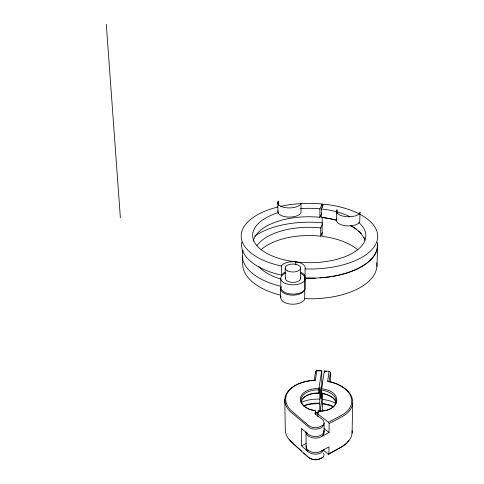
<?xml version="1.0" encoding="UTF-8"?>
<svg xmlns="http://www.w3.org/2000/svg" width="484" height="484" viewBox="0 0 484 484"><rect width="100%" height="100%" fill="white"/><g stroke="black" fill="none" stroke-linecap="round" stroke-linejoin="round"><path stroke-width="0.73" d="M302.724 398.38A18.416 11.247 2.6 0 1 318.375 393.232L318.914 393.256L318.92 388.573L321.715 370.756L316.959 370.387L315.665 371.367L314.086 380.793L315.338 380.188L316.959 370.387M319.767 411.454L319.791 387.654L318.914 393.256M335.212 400.08A18.416 11.247 2.6 0 0 322.132 393.54L321.509 393.268L321.606 388.791L324.322 370.956L329.096 371.325L329.804 371.549L330.397 372.517L330.336 382.124M321.787 393.208L321.66 400.927L320.172 410.898M321.799 388.785L321.715 370.756M322.392 410.983L322.435 392.923M253.289 241.074A56.307 27.546 0.3 0 1 317.268 217.068L319.857 217.298L319.894 208.834L322.169 204.006L318.914 203.728A68.256 32.815 0.2 0 0 280.605 206.359M324.062 431.184L324.092 423.076M324.431 372.771L324.322 370.956M261.578 249.26A55.678 28.326 0.5 0 1 318.139 235.932L320.704 236.186L320.741 227.903L322.513 224.183M280.95 287.018A12.227 6.534 0.1 0 0 291.253 294.054A12.227 6.534 0.1 0 0 305.059 289.051L305.065 268.916L306.475 268.971A68.256 32.815 0.2 0 0 376.921 241.322A68.256 32.815 0.2 0 0 326.791 204.514L323.572 204.145L321.309 208.979L321.267 217.443L323.832 217.752A56.307 27.546 0.3 0 1 336.307 220.25M322.15 207.503L322.169 204.006M323.675 450.423L328.297 454.228L328.945 453.974L328.987 446.871L320.783 451.354A4.955 4.205 67.5 0 1 320.027 451.699A4.955 4.356 67.7 0 1 319.216 451.989A4.949 4.477 66.4 0 1 318.357 452.219A4.937 4.568 64.8 0 1 317.462 452.383A4.943 4.646 63.5 0 1 316.542 452.486A4.931 4.695 63.1 0 1 315.604 452.528A4.943 4.737 64.9 0 1 314.661 452.504A4.943 4.755 69.5 0 1 313.717 452.413A4.913 4.719 77.5 0 1 312.797 452.262A4.876 4.646 86.9 0 1 311.896 452.044A4.858 4.556 -85.4 0 1 311.037 451.766A4.84 4.429 -80.3 0 1 310.22 451.433A4.852 4.302 -77 0 1 309.457 451.046A4.834 4.114 -73.8 0 1 308.756 450.61M306.039 431.746A9.027 5.772 2.9 0 0 307.479 435.237L308.042 435.733A4.87 3.963 -68.7 0 0 308.677 436.205A4.87 4.15 -71.5 0 0 309.385 436.629A4.894 4.344 -74.4 0 0 310.153 437.01A4.882 4.483 -77.2 0 0 310.976 437.336A4.876 4.604 -81 0 0 311.847 437.603A4.882 4.689 -89.3 0 0 312.749 437.82A4.925 4.767 78.7 0 0 313.68 437.972A4.967 4.81 68 0 0 314.63 438.062A4.979 4.792 62.2 0 0 315.58 438.087A4.973 4.749 60.2 0 0 316.524 438.044A4.973 4.689 60.8 0 0 317.456 437.941A4.973 4.604 62.6 0 0 318.357 437.772A4.991 4.525 64.5 0 0 319.222 437.548A4.979 4.38 65.4 0 0 320.039 437.258A4.991 4.241 65.5 0 0 320.801 436.919L329.078 432.49L329.132 423.585L328.485 422.26L317.776 413.911L318.23 410.904C339.447 412.664 344.898 391.623 321.606 388.791M336.416 220.014L336.543 211M337.058 213.462L337.112 209.711L336.785 210.123A11.828 5.372 1.3 0 0 346.09 216.669A11.828 5.372 1.3 0 0 359.993 212.597L360.036 212.149L359.751 221.66A11.767 5.445 1.4 0 1 345.915 225.774A11.767 5.445 1.4 0 1 336.658 219.125M352.098 433.005L352.673 403.202M376.933 266.406L377.683 246.58M315.526 414.413C317.819 408.357 310.613 410.995 307.763 408.484C304.382 406.881 300.981 404.207 300.268 400.322C299.85 391.157 311.593 388.144 318.92 388.573M329.053 381.991L330.397 372.517M328.678 381.58L327.68 381.174L329.096 371.325M315.447 410.662L314.963 413.753L321.987 419.15A9.075 5.711 2.7 0 1 323.548 424.825L323.487 424.91A7.46 6.129 64.4 0 1 322.156 427.057L321.176 427.796A5.009 4.168 65.1 0 1 320.438 428.159A4.973 4.302 64.8 0 1 319.652 428.467L316.996 429.054A5.251 4.991 54.7 0 1 316.034 429.133A4.949 4.761 58.9 0 1 315.09 429.139A4.925 4.773 62.4 0 1 314.146 429.084L313.19 428.963A4.901 4.755 86.9 0 1 312.265 428.782A4.84 4.622 -82.4 0 1 311.381 428.546L310.522 428.249A4.84 4.38 -73.8 0 1 309.724 427.898L290.866 412.078A34.013 20.643 2.5 0 1 304.866 381.803M300.407 273.272A12.288 6.449 0 0 1 304.926 278.276L304.684 299.166A12.148 6.613 0.2 0 1 290.364 304.085A12.148 6.613 0.2 0 1 280.908 296.396M304.745 289.607L304.642 290.146A12.215 6.54 0.1 0 1 289.753 294.962A12.215 6.54 0.1 0 1 280.968 286.903M305.065 268.916L305.271 267.979A12.366 6.365 -0.1 0 0 295.797 261.868A12.366 6.365 -0.1 0 0 281.954 265.117L281.319 265.994L281.482 275.166L280.206 274.888A67.911 33.245 0.3 0 1 241.752 242.103M319.857 217.298L321.558 213.632M320.704 236.186L322.465 232.423M281.482 275.166L282.118 274.277A12.3 6.443 0 0 1 285.596 272.129M322.398 450.265L321.485 450.973M328.297 454.228L341.178 447.083A32.489 20.709 3.1 0 0 346.586 442.921M328.945 453.974L341.873 446.799A33.463 21.308 3.1 0 0 352.122 430.76M329.132 423.585L342.279 416.597A34.013 20.643 2.5 0 0 338.31 384.701M323.487 424.91L320.493 426.495A8.065 5.076 2.7 0 1 308.508 425.412L291.658 410.94A33.051 20.032 2.5 0 1 314.878 380.194L315.338 380.188M328.485 422.26L341.595 415.308A33.051 20.032 2.5 0 0 328.128 381.253L327.68 381.174M323.923 449.37A8.948 5.862 3.2 0 1 321.479 452.564L320.777 452.945A4.955 4.199 67.4 0 1 320.027 453.29A4.937 4.338 67.6 0 1 319.216 453.581A4.955 4.477 66.9 0 1 318.357 453.81A4.931 4.562 65.3 0 1 317.462 453.98A4.937 4.64 63.9 0 1 316.542 454.083A4.937 4.695 63.4 0 1 315.604 454.119A4.943 4.737 65.1 0 1 314.661 454.095A4.943 4.749 69.6 0 1 313.723 454.004A4.901 4.707 77.5 0 1 312.803 453.847A4.858 4.628 86.9 0 1 311.902 453.629A4.852 4.55 -85.2 0 1 311.043 453.357A4.852 4.435 -80.9 0 1 310.226 453.018A4.858 4.302 -77.4 0 1 309.464 452.637A4.834 4.114 -74.1 0 1 308.768 452.195A4.828 3.933 -70.9 0 1 308.133 451.723L301.55 445.831L306.19 443.501M329.199 371.664L329.804 371.549M305.108 278.118L315.629 278.143L328.678 277.011A67.911 33.245 0.3 0 0 377.472 242.369M320.16 277.883L324.643 277.477A67.911 33.245 0.3 0 0 377.314 244.118M316.082 459.673L319.628 459.001L322.09 457.761A7.03 0.381 -27.2 0 0 323.366 456.963M311.387 380.672L314.479 380.442M315.217 278.149L305.101 278.149M315.35 412.979L318.254 412.949M304.696 279.22L305.114 279.244L305.017 279.812A12.294 6.455 0 0 1 290.14 284.671A12.294 6.455 0 0 1 281.119 276.775L282.136 275.396A12.294 6.455 0 0 1 285.614 273.242M304.781 298.616L306.166 298.688A67.143 34.182 0.5 0 0 376.836 262.788M318.829 389.916L318.381 389.892A17.484 10.606 2.5 0 0 301.26 398.834A17.484 10.606 2.5 0 0 314.485 410.704M318.829 393.044L318.381 393.02A17.454 10.642 2.6 0 0 301.29 402.01M319.779 399.197L318.266 399.119A27.933 17.394 2.8 0 0 301.193 402.446M319.519 403.184L318.297 403.118A25.011 15.627 2.9 0 0 303.988 405.665M319.773 403.771L318.266 403.692A27.86 17.478 2.9 0 0 303.541 406.052M315.144 459.679L314.195 459.619A4.731 0.375 8.2 0 0 313.287 459.504M318.442 370.829L320.475 370.986M324.431 371.295L326.476 371.452M319.894 208.834L317.292 208.61A56.598 27.189 0.2 0 0 300.546 208.604M322.459 222.882L319.888 222.634A67.482 33.777 0.4 0 0 254.626 236.222M320.741 227.903L318.169 227.649A55.956 27.987 0.4 0 0 256.998 245.485M321.515 390.14L321.957 390.189A17.484 10.606 2.5 0 1 336.053 400.268A17.484 10.606 2.5 0 1 324.274 410.71M321.509 393.268L321.951 393.317A17.454 10.642 2.6 0 1 335.908 402.742M321.309 208.979L323.887 209.276A56.598 27.189 0.2 0 1 349.962 216.735M322.417 399.421L323.917 399.596A27.933 17.394 2.8 0 1 336.114 403.462M322.162 403.408L323.373 403.553A25.011 15.627 2.9 0 1 333.803 406.784M322.404 403.995L323.905 404.17A27.86 17.478 2.9 0 1 333.143 406.687M281.319 265.994L280.036 265.722A68.256 32.815 0.2 0 1 241.195 236.603A68.256 32.815 0.2 0 1 277.719 207.037M329.271 381.725L331.649 382.299A34.013 20.643 2.5 0 1 337.741 384.447M312.374 459.31L308.471 457.513L291.32 442.007A33.463 21.308 3.1 0 1 285.306 429.126L284.761 399.621M316.373 370.502L317.087 370.72M324.062 428.509L329.078 432.49M324.05 430.579A9.033 5.76 2.9 0 1 321.515 434.928L320.807 435.304A4.991 4.241 65.3 0 1 320.045 435.642A4.985 4.386 65.3 0 1 319.222 435.927A5.003 4.531 64.4 0 1 318.357 436.157A4.985 4.622 62.6 0 1 317.456 436.32A4.973 4.689 60.2 0 1 316.524 436.423A4.961 4.737 59.6 0 1 315.58 436.465A4.967 4.792 61.9 0 1 314.624 436.441A4.967 4.816 67.8 0 1 313.68 436.356A4.937 4.779 78.7 0 1 312.749 436.205A4.901 4.707 -89.3 0 1 311.841 435.987A4.882 4.61 -81.1 0 1 310.97 435.721A4.87 4.477 -76.5 0 1 310.147 435.394A4.888 4.344 -73.9 0 1 309.373 435.013A4.864 4.15 -71.2 0 1 308.671 434.584A4.894 3.981 -68.6 0 1 308.036 434.118L301.387 428.346L301.55 445.831M301.502 450.925L292.124 442.43A32.489 20.709 3.1 0 1 289.148 438.994M303.71 452.927L305.918 454.93M307.025 455.928L308.677 457.428A7.925 5.245 3.4 0 0 320.456 458.584L323.451 456.866A8.918 5.899 3.4 0 0 323.645 453.218M307.467 433.628L306.608 432.521M318.23 410.904L318.787 411.128A17.484 10.606 2.5 0 0 323.681 410.813M106.286 24.2L120.371 217.661M242.357 256.078L242.708 264.633A67.143 34.182 0.5 0 0 280.266 295.065M280.732 278.361L280.901 287.556M280.545 288.506L280.714 297.485M278.627 205.482L278.536 200.957L278.161 201.362A11.755 5.282 -0.7 0 0 286.57 207.787A11.755 5.282 -0.7 0 0 300.921 203.77L301.024 203.328L300.981 212.893A11.695 5.36 -0.6 0 1 287.175 217.001A11.695 5.36 -0.6 0 1 278.118 210.855M277.749 202.657L277.925 211.738M285.167 268.088L285.33 278.415M295.76 261.862L295.784 264.675M306.033 432.345L306.136 446.696M300.624 267.876L300.691 278.215M317.776 413.911L317.776 416.663M315.665 371.367L315.665 373.581M280.097 286.117A67.482 33.777 0.4 0 1 243.119 250.506M357.773 249.944A55.678 28.326 0.5 0 0 324.625 236.688L322.09 236.349L322.199 217.491L324.758 217.812A56.313 27.546 0.3 0 1 336.598 220.214M351.136 225.846A56.313 27.546 0.3 0 1 356.92 229.531M358.711 230.989A56.313 27.546 0.3 0 1 361.288 233.536M363.992 237.317A56.313 27.546 0.3 0 1 364.803 238.999M358.844 222.549A56.598 27.189 0.2 0 1 337.644 259.109A56.598 27.189 0.2 0 1 260.949 249.52A56.598 27.189 0.2 0 1 278.675 212.524M350.368 225.641A56.307 27.546 0.3 0 1 364.942 240.421M300.679 272.232A12.3 6.443 0 0 1 305.156 276.249M300.364 277.175A7.683 4.035 0 0 1 293.207 282.378A7.683 4.035 0 0 1 285.56 277.368M280.781 279.068A55.956 27.987 0.4 0 1 258.728 266.563M348.553 440.525A32.489 20.709 3.1 0 1 347.433 441.983M308.756 450.61A4.834 3.939 -70.8 0 1 308.127 450.138L307.564 449.636A8.954 5.856 3.2 0 1 306.136 446.085M305.495 381.652A34.013 20.643 2.5 0 1 307.425 381.253M308.072 381.138A34.013 20.643 2.5 0 1 310.05 380.835M312.361 459.304A4.749 0.333 12.5 0 1 313.269 459.491M307.576 451.221A8.948 5.862 3.2 0 1 306.729 445.891M315.151 459.691A4.725 0.399 -0.6 0 1 316.064 459.685M323.717 430.99A9.027 5.772 2.9 0 1 321.509 436.544M315.453 412.798A27.721 17.648 3.1 0 1 318.266 412.767M321.322 393.026L320.965 398.544L320.596 397.642A5.614 0.399 -86.9 0 1 320.626 391.193A5.614 0.399 -86.9 0 1 321.322 386.595A5.614 0.399 -86.9 0 1 321.34 392.736L321.322 393.026M287.611 270.919A7.732 3.981 -0.1 0 0 300.425 268.91A7.732 3.981 -0.1 0 0 290.66 264.21A7.732 3.981 -0.1 0 0 287.611 270.919"/></g></svg>
